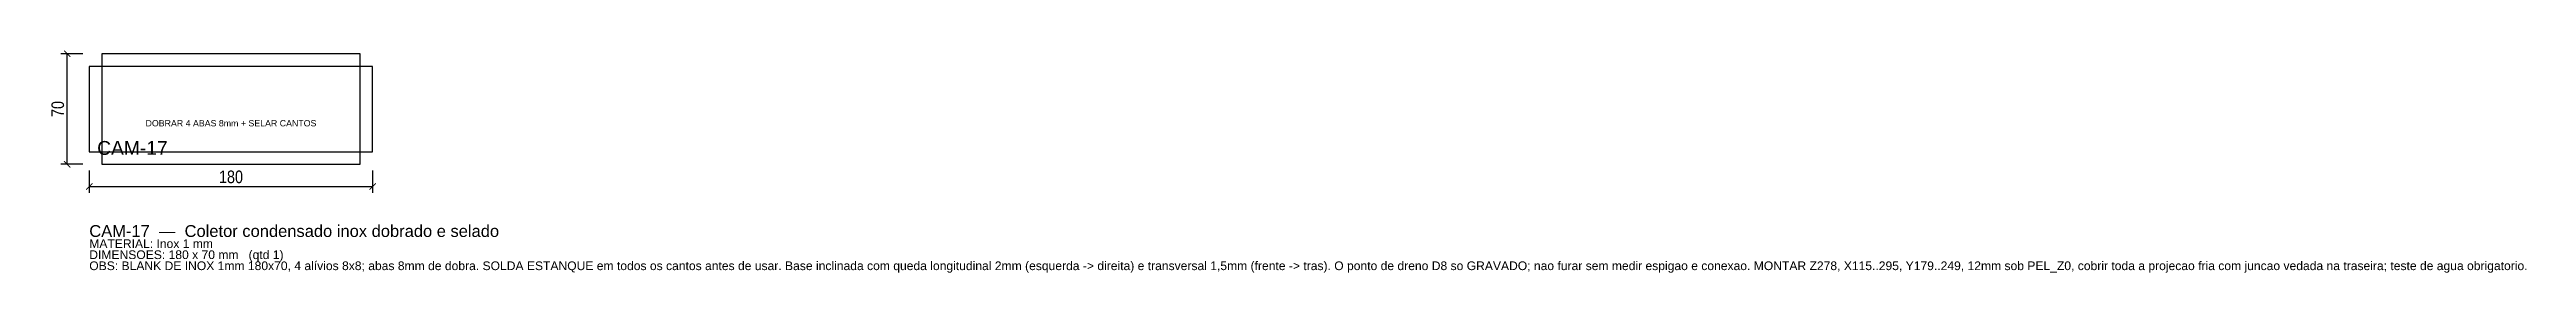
# Model space of a CAD drawing. Header units: millimetres. Extents: x -25 to 1548, y -69 to 72.
import ezdxf
from ezdxf.enums import TextEntityAlignment as Align

# ---------------------------------------------------------------- set-up
doc = ezdxf.new("R2010")
doc.units = ezdxf.units.MM
for name, color, linetype in [('CORTE', 1, 'Continuous'), ('COTA', 4, 'Continuous'), ('GRAVACAO', 3, 'Continuous'), ('TEXTO', 7, 'Continuous')]:
    doc.layers.add(name, color=color, linetype=linetype)
doc.styles.add('ARIAL', font='arial.ttf')
doc.styles.add('OpenSansCondensed-Light', font='OpenSansCondensed-Light.ttf')
doc.dimstyles.new('EZDXF', dxfattribs={"dimtxt": 8, "dimasz": 4, "dimexe": 4, "dimexo": 4, "dimgap": 2, "dimtad": 1, "dimdec": 0, "dimdsep": 46, "dimtxsty": 'OpenSansCondensed-Light', "dimblk": 'ARCHTICK', "dimcen": 2.5, "dimclrd": 4, "dimclre": 4, "dimclrt": 4, "dimazin": 3, "dimtfac": 0.5, "dimtmove": 2, "dimatfit": 3})

# ---------------------------------------------------------------- blocks, each defined once
blk = doc.blocks.new('_ARCHTICK')
at = {"color": 0, "linetype": 'BYBLOCK', "const_width": 0.15}
blk.add_lwpolyline([(-0.5, -0.5), (0.5, 0.5)], dxfattribs=at)

msp = doc.modelspace()

# ---------------------------------------------------------------- linework, layer by layer
at = {"layer": 'CORTE'}
msp.add_lwpolyline([(8, 0), (172, 0), (172, 8), (180, 8), (180, 62), (172, 62), (172, 70), (8, 70), (8, 62), (0, 62), (0, 8), (8, 8)], close=True, dxfattribs=at)
at = {"layer": 'GRAVACAO'}
msp.add_lwpolyline([(8, 8), (172, 8), (172, 62), (8, 62)], close=True, dxfattribs=at)

# ---------------------------------------------------------------- texts
at = {"layer": 'GRAVACAO', "style": 'ARIAL'}
msp.add_text('DOBRAR 4 ABAS 8mm + SELAR CANTOS', height=4, dxfattribs=at).set_placement((90, 26), align=Align.MIDDLE_CENTER)
msp.add_text('CAM-17', height=8.75, dxfattribs=at).set_placement((5, 6))
at = {"layer": 'TEXTO', "style": 'ARIAL'}
for s, height, p in [('CAM-17  —  Coletor condensado inox dobrado e selado', 7.5, (0, -46)), ('OBS: BLANK DE INOX 1mm 180x70, 4 alívios 8x8; abas 8mm de dobra. SOLDA ESTANQUE em todos os cantos antes de usar. Base inclinada com queda longitudinal 2mm (esquerda -> direita) e transversal 1,5mm (frente -> tras). O ponto de dreno D8 so GRAVADO; nao furar sem medir espigao e conexao. MONTAR Z278, X115..295, Y179..249, 12mm sob PEL_Z0, cobrir toda a projecao fria com juncao vedada na traseira; teste de agua obrigatorio.', 5.5, (0, -67)), ('MATERIAL: Inox 1 mm', 5.5, (0, -53)), ('DIMENSOES: 180 x 70 mm   (qtd 1)', 5.5, (0, -60))]:
    msp.add_text(s, height=height, dxfattribs=at).set_placement(p)

# ---------------------------------------------------------------- dimensions: what is measured, and where the dimension line sits
at = {"layer": 'COTA'}
msp.add_linear_dim(base=(-14, 0), p1=(0, 0), p2=(0, 70), angle=90, dimstyle='EZDXF', dxfattribs=at).render()
msp.add_linear_dim(base=(0, -14), p1=(0, 0), p2=(180, 0), dimstyle='EZDXF', dxfattribs=at).render()

doc.saveas('drawing.dxf')
